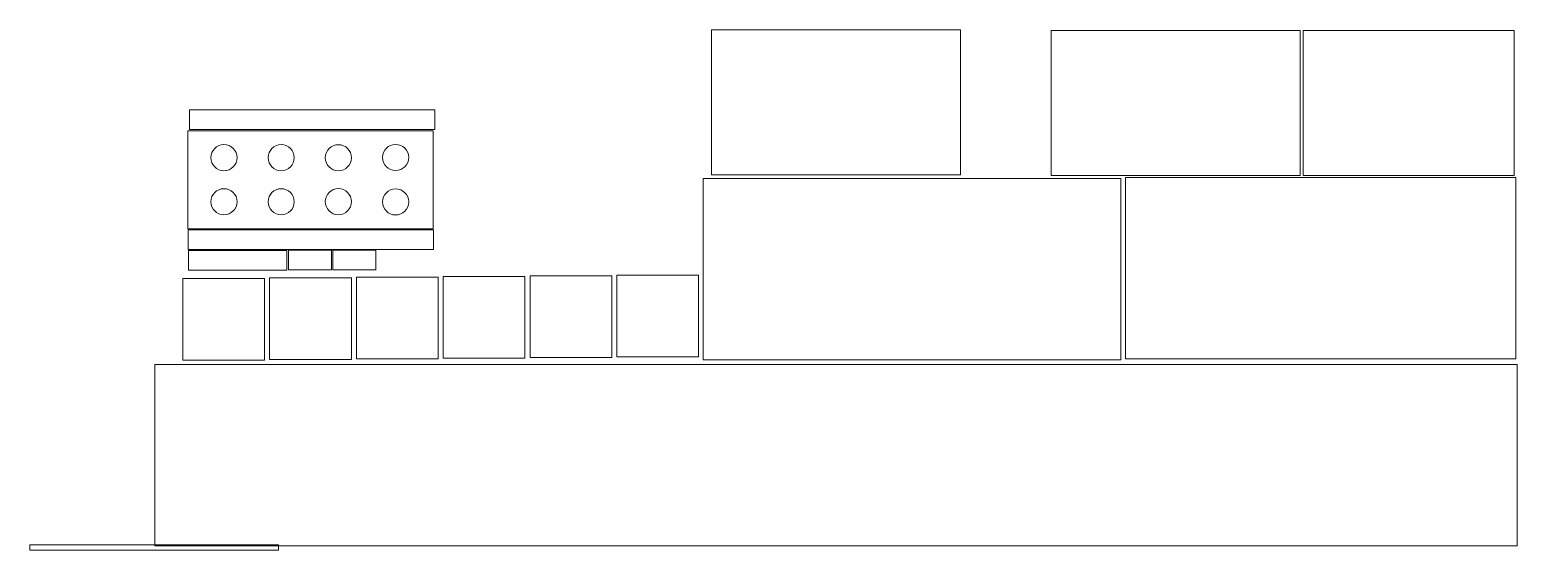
# Model space of a CAD drawing. Header units: millimetres. Extents: x -68 to 750, y -2 to 285.
import ezdxf

# ---------------------------------------------------------------- set-up
doc = ezdxf.new("R2010")
doc.units = ezdxf.units.MM

msp = doc.modelspace()

# ---------------------------------------------------------------- linework, layer by layer
at = {"color": 7, "linetype": 'Continuous', "lineweight": 18}
for p, q in [((443.84, 285.43), (306.84, 285.43)), ((306.84, 285.43), (306.84, 205.43)), ((443.84, 205.43), (443.84, 285.43)), ((630.78, 285.09), (493.78, 285.09)), ((493.78, 285.09), (493.78, 205.09)), ((630.78, 205.09), (630.78, 285.09)), ((748.56, 285.09), (632.56, 285.09)), ((632.56, 285.09), (632.56, 205.09)), ((748.56, 205.09), (748.56, 285.09)), ((19.44, 241.19), (19.44, 230.39)), ((154.44, 241.19), (19.44, 241.19)), ((154.44, 230.39), (154.44, 241.19)), ((153.61, 229.76), (18.61, 229.76)), ((18.61, 229.76), (18.61, 175.76)), ((19.44, 230.39), (154.44, 230.39)), ((153.61, 175.76), (153.61, 229.76)), ((306.84, 205.43), (443.84, 205.43)), ((493.78, 205.09), (630.78, 205.09)), ((632.56, 205.09), (748.56, 205.09)), ((532.15, 203.43), (302.15, 203.43)), ((302.15, 203.43), (302.15, 103.43)), ((532.15, 103.43), (532.15, 203.43)), ((749.62, 204.05), (534.62, 204.05)), ((534.62, 204.05), (534.62, 104.05)), ((749.62, 104.05), (749.62, 204.05)), ((18.61, 175.76), (153.61, 175.76)), ((18.68, 175.18), (18.68, 164.38)), ((153.68, 175.18), (18.68, 175.18)), ((153.68, 164.38), (153.68, 175.18)), ((18.68, 164.38), (153.68, 164.38)), ((74.02, 163.87), (74.02, 153.07)), ((97.52, 163.87), (74.02, 163.87)), ((97.52, 153.07), (97.52, 163.87)), ((98.42, 163.92), (98.42, 153.12)), ((121.92, 163.92), (98.42, 163.92)), ((121.92, 153.12), (121.92, 163.92)), ((72.96, 163.75), (18.96, 163.75)), ((18.96, 163.75), (18.96, 152.95)), ((72.96, 152.95), (72.96, 163.75)), ((60.76, 148.3), (15.76, 148.3)), ((15.76, 148.3), (15.76, 103.3)), ((18.96, 152.95), (72.96, 152.95)), ((60.76, 103.3), (60.76, 148.3)), ((108.55, 148.68), (63.55, 148.68)), ((63.55, 148.68), (63.55, 103.68)), ((74.02, 153.07), (97.52, 153.07)), ((98.42, 153.12), (121.92, 153.12)), ((108.55, 103.68), (108.55, 148.68)), ((156.33, 149.06), (111.33, 149.06)), ((111.33, 149.06), (111.33, 104.06)), ((156.33, 104.06), (156.33, 149.06)), ((204.11, 149.45), (159.11, 149.45)), ((159.11, 149.45), (159.11, 104.45)), ((204.11, 104.45), (204.11, 149.45)), ((251.9, 149.83), (206.9, 149.83)), ((206.9, 149.83), (206.9, 104.83)), ((251.9, 104.83), (251.9, 149.83)), ((299.68, 150.21), (254.68, 150.21)), ((254.68, 150.21), (254.68, 105.21)), ((299.68, 105.21), (299.68, 150.21)), ((750.34, 100.87), (0.34, 100.87)), ((0.34, 100.87), (0.34, 0.87)), ((15.76, 103.3), (60.76, 103.3)), ((63.55, 103.68), (108.55, 103.68)), ((111.33, 104.06), (156.33, 104.06)), ((159.11, 104.45), (204.11, 104.45)), ((206.9, 104.83), (251.9, 104.83)), ((254.68, 105.21), (299.68, 105.21)), ((302.15, 103.43), (532.15, 103.43)), ((534.62, 104.05), (749.62, 104.05)), ((750.34, 0.87), (750.34, 100.87)), ((68.5, 1.5), (-68.5, 1.5)), ((-68.5, -1.5), (-68.5, 1.5)), ((0.34, 0.87), (750.34, 0.87)), ((68.5, -1.5), (68.5, 1.5)), ((68.5, -1.5), (-68.5, -1.5))]:
    msp.add_line(p, q, dxfattribs=at)
for centre in [(38.41, 214.91), (69.91, 214.91), (101.41, 214.87), (132.91, 215), (38.41, 190.61), (69.91, 190.61), (101.41, 190.66), (132.91, 190.52)]:
    msp.add_circle(centre, 7.2, dxfattribs=at)

doc.saveas('drawing.dxf')
